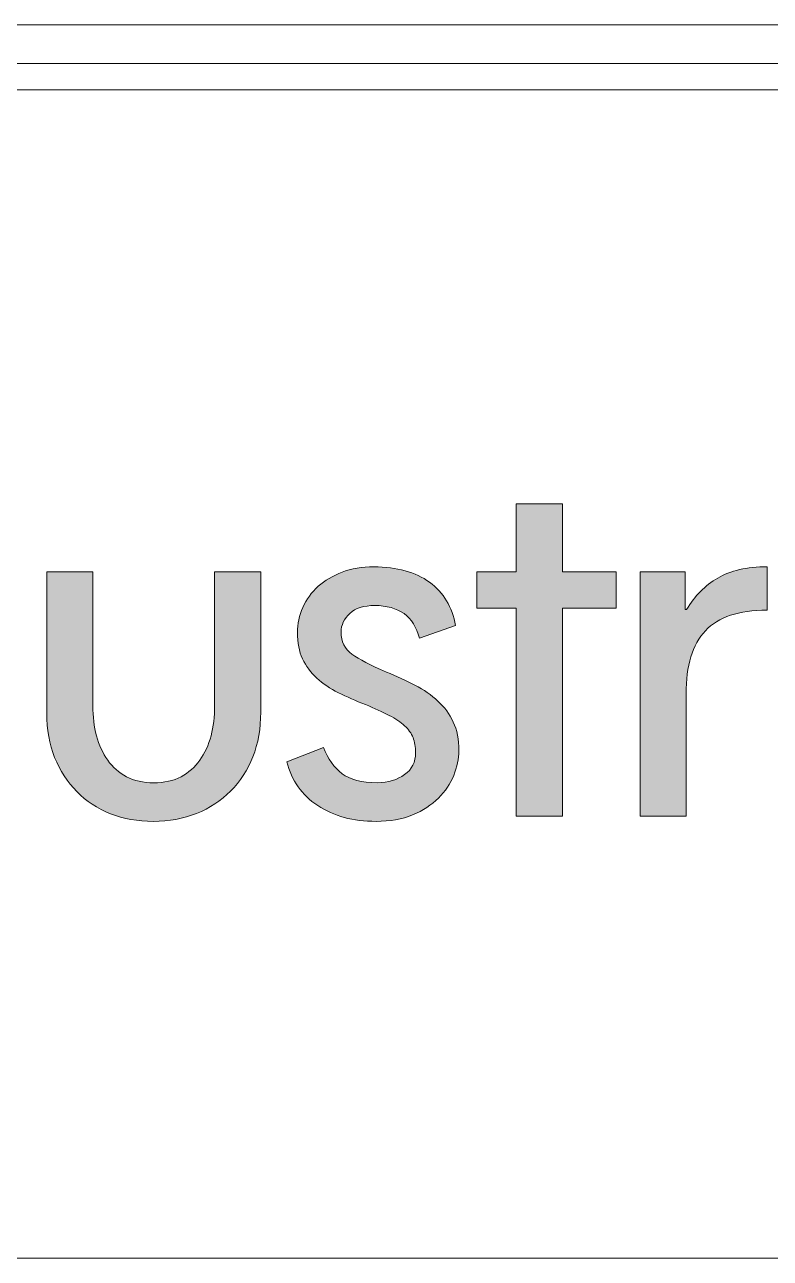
# Model space of a CAD drawing. Header units: millimetres. Extents: x 0 to 60, y -18 to 180.
# Drawn here: x 23.87 to 27.01, y 162.55 to 167.74 of the extents above; entities that cross this region are included whole.
import ezdxf

# ---------------------------------------------------------------- set-up
doc = ezdxf.new("R2010")
doc.units = ezdxf.units.MM
doc.layers.add('Capa 1', color=7, linetype='Continuous')
doc.layers.add('UK-MIANBAN_0', color=7, linetype='Continuous')

msp = doc.modelspace()

# ---------------------------------------------------------------- hatches: boundary and pattern name
at = {"lineweight": 5}
h = msp.add_hatch(color=7, dxfattribs=at)
h.dxf.hatch_style = 1
h.paths.add_polyline_path([(26.1357, 165.2862), (26.3626, 165.2862), (26.3626, 165.4392), (26.1357, 165.4392), (26.1357, 165.7264), (25.9417, 165.7264), (25.9417, 165.4392), (25.7756, 165.4392), (25.7756, 165.2862), (25.9417, 165.2862), (25.9417, 164.4115), (26.1357, 164.4115)])
h = msp.add_hatch(color=7, dxfattribs=at)
h.dxf.hatch_style = 1
edge = h.paths.add_edge_path()
edge.add_spline(control_points=[(25.0212, 165.1845), (25.0212, 165.1415), (25.0281, 165.1046), (25.0423, 165.0741)], knot_values=[11, 11, 11, 11, 12, 12, 12, 12], degree=3, periodic=0)
edge.add_spline(control_points=[(25.0423, 165.0741), (25.0571, 165.0433), (25.0768, 165.0164), (25.1024, 164.9927)], knot_values=[10, 10, 10, 10, 11, 11, 11, 11], degree=3, periodic=0)
edge.add_spline(control_points=[(25.1024, 164.9927), (25.1279, 164.9691), (25.1583, 164.9486), (25.1933, 164.931)], knot_values=[9, 9, 9, 9, 10, 10, 10, 10], degree=3, periodic=0)
edge.add_spline(control_points=[(25.1933, 164.931), (25.2284, 164.9135), (25.2664, 164.8971), (25.3068, 164.8812)], knot_values=[8, 8, 8, 8, 9, 9, 9, 9], degree=3, periodic=0)
edge.add_spline(control_points=[(25.3068, 164.8812), (25.346, 164.8656), (25.3794, 164.8507), (25.4064, 164.8359)], knot_values=[7, 7, 7, 7, 8, 8, 8, 8], degree=3, periodic=0)
edge.add_spline(control_points=[(25.4064, 164.8359), (25.4342, 164.8218), (25.456, 164.8069), (25.4719, 164.7921)], knot_values=[6, 6, 6, 6, 7, 7, 7, 7], degree=3, periodic=0)
edge.add_spline(control_points=[(25.4719, 164.7921), (25.4883, 164.7769), (25.5004, 164.7605), (25.5073, 164.7423)], knot_values=[5, 5, 5, 5, 6, 6, 6, 6], degree=3, periodic=0)
edge.add_spline(control_points=[(25.5073, 164.7423), (25.5146, 164.724), (25.5184, 164.7031), (25.5184, 164.6795)], knot_values=[4, 4, 4, 4, 5, 5, 5, 5], degree=3, periodic=0)
edge.add_spline(control_points=[(25.5184, 164.6795), (25.5184, 164.6391), (25.5027, 164.608), (25.4719, 164.5866)], knot_values=[3, 3, 3, 3, 4, 4, 4, 4], degree=3, periodic=0)
edge.add_spline(control_points=[(25.4719, 164.5866), (25.4418, 164.5653), (25.4031, 164.5538), (25.3558, 164.5523)], knot_values=[2, 2, 2, 2, 3, 3, 3, 3], degree=3, periodic=0)
edge.add_spline(control_points=[(25.3558, 164.5523), (25.2919, 164.5523), (25.2428, 164.5653), (25.2089, 164.5904)], knot_values=[1, 1, 1, 1, 2, 2, 2, 2], degree=3, periodic=0)
edge.add_spline(control_points=[(25.2089, 164.5904), (25.1751, 164.6159), (25.1488, 164.6528), (25.1305, 164.7011)], knot_values=[0, 0, 0, 0, 1, 1, 1, 1], degree=3, periodic=0)
edge.add_spline(control_points=[(25.1305, 164.7011), (25.1305, 164.7011), (24.976, 164.6402), (24.976, 164.6402)], knot_values=[34.00001, 34.00001, 34.00001, 34.00001, 34.99999, 34.99999, 34.99999, 34.99999], degree=3, periodic=0)
edge.add_spline(control_points=[(24.976, 164.6402), (24.9959, 164.5622), (25.0393, 164.5009), (25.1061, 164.4564)], knot_values=[33, 33, 33, 33, 34, 34, 34, 34], degree=3, periodic=0)
edge.add_spline(control_points=[(25.1061, 164.4564), (25.1736, 164.4118), (25.2554, 164.3899), (25.3517, 164.3899)], knot_values=[32, 32, 32, 32, 33, 33, 33, 33], degree=3, periodic=0)
edge.add_spline(control_points=[(25.3517, 164.3899), (25.4106, 164.3899), (25.4616, 164.399), (25.5054, 164.4173)], knot_values=[31, 31, 31, 31, 32, 32, 32, 32], degree=3, periodic=0)
edge.add_spline(control_points=[(25.5054, 164.4173), (25.5491, 164.4355), (25.5853, 164.459), (25.6138, 164.4876)], knot_values=[30, 30, 30, 30, 31, 31, 31, 31], degree=3, periodic=0)
edge.add_spline(control_points=[(25.6138, 164.4876), (25.6428, 164.5166), (25.6645, 164.5486), (25.6786, 164.5836)], knot_values=[29, 29, 29, 29, 30, 30, 30, 30], degree=3, periodic=0)
edge.add_spline(control_points=[(25.6786, 164.5836), (25.6927, 164.619), (25.7003, 164.6535), (25.7003, 164.6874)], knot_values=[28, 28, 28, 28, 29, 29, 29, 29], degree=3, periodic=0)
edge.add_spline(control_points=[(25.7003, 164.6874), (25.7003, 164.7347), (25.6923, 164.7746), (25.6767, 164.8077)], knot_values=[27, 27, 27, 27, 28, 28, 28, 28], degree=3, periodic=0)
edge.add_spline(control_points=[(25.6767, 164.8077), (25.6611, 164.8413), (25.6398, 164.8705), (25.612, 164.896)], knot_values=[26, 26, 26, 26, 27, 27, 27, 27], degree=3, periodic=0)
edge.add_spline(control_points=[(25.612, 164.896), (25.5845, 164.9216), (25.5526, 164.9435), (25.5153, 164.9626)], knot_values=[25, 25, 25, 25, 26, 26, 26, 26], degree=3, periodic=0)
edge.add_spline(control_points=[(25.5153, 164.9626), (25.478, 164.9813), (25.438, 165), (25.395, 165.0182)], knot_values=[24, 24, 24, 24, 25, 25, 25, 25], degree=3, periodic=0)
edge.add_spline(control_points=[(25.395, 165.0182), (25.3284, 165.0464), (25.2801, 165.0719), (25.25, 165.0936)], knot_values=[23, 23, 23, 23, 24, 24, 24, 24], degree=3, periodic=0)
edge.add_spline(control_points=[(25.25, 165.0936), (25.22, 165.1152), (25.2047, 165.146), (25.2047, 165.1864)], knot_values=[22, 22, 22, 22, 23, 23, 23, 23], degree=3, periodic=0)
edge.add_spline(control_points=[(25.2047, 165.1864), (25.2047, 165.2164), (25.217, 165.2424), (25.2412, 165.2648)], knot_values=[21, 21, 21, 21, 22, 22, 22, 22], degree=3, periodic=0)
edge.add_spline(control_points=[(25.2412, 165.2648), (25.2653, 165.2872), (25.3003, 165.2979), (25.346, 165.2979)], knot_values=[20, 20, 20, 20, 21, 21, 21, 21], degree=3, periodic=0)
edge.add_spline(control_points=[(25.346, 165.2979), (25.4479, 165.2979), (25.5104, 165.2526), (25.534, 165.1609)], knot_values=[19, 19, 19, 19, 20, 20, 20, 20], degree=3, periodic=0)
edge.add_spline(control_points=[(25.534, 165.1609), (25.534, 165.1609), (25.6866, 165.2138), (25.6866, 165.2138)], knot_values=[18.00001, 18.00001, 18.00001, 18.00001, 19, 19, 19, 19], degree=3, periodic=0)
edge.add_spline(control_points=[(25.6866, 165.2138), (25.6721, 165.2922), (25.6356, 165.3528), (25.577, 165.3957)], knot_values=[17, 17, 17, 17, 18, 18, 18, 18], degree=3, periodic=0)
edge.add_spline(control_points=[(25.577, 165.3957), (25.5184, 165.4392), (25.44, 165.4605), (25.3421, 165.4605)], knot_values=[16, 16, 16, 16, 17, 17, 17, 17], degree=3, periodic=0)
edge.add_spline(control_points=[(25.3421, 165.4605), (25.2927, 165.4605), (25.2481, 165.4528), (25.2089, 165.4384)], knot_values=[15, 15, 15, 15, 16, 16, 16, 16], degree=3, periodic=0)
edge.add_spline(control_points=[(25.2089, 165.4384), (25.1697, 165.4231), (25.1362, 165.403), (25.108, 165.3787)], knot_values=[14, 14, 14, 14, 15, 15, 15, 15], degree=3, periodic=0)
edge.add_spline(control_points=[(25.108, 165.3787), (25.0803, 165.3535), (25.0586, 165.3242), (25.0434, 165.2899)], knot_values=[13, 13, 13, 13, 14, 14, 14, 14], degree=3, periodic=0)
edge.add_spline(control_points=[(25.0434, 165.2899), (25.0286, 165.2565), (25.0212, 165.221), (25.0212, 165.1845)], knot_values=[12, 12, 12, 12, 13, 13, 13, 13], degree=3, periodic=0)
edge = h.paths.add_edge_path()
edge.add_spline(control_points=[(24.6726, 165.4392), (24.6726, 165.4392), (24.6726, 164.8755), (24.6726, 164.8754)], knot_values=[10.00001, 10.00001, 10.00001, 10.00001, 10.99999, 10.99999, 10.99999, 10.99999], degree=3, periodic=0)
edge.add_spline(control_points=[(24.6726, 164.8754), (24.6726, 164.8309), (24.6677, 164.789), (24.6574, 164.7502)], knot_values=[9, 9, 9, 9, 10, 10, 10, 10], degree=3, periodic=0)
edge.add_spline(control_points=[(24.6574, 164.7502), (24.6467, 164.7106), (24.6312, 164.6767), (24.6102, 164.6474)], knot_values=[8, 8, 8, 8, 9, 9, 9, 9], degree=3, periodic=0)
edge.add_spline(control_points=[(24.6102, 164.6474), (24.5893, 164.6177), (24.5631, 164.5945), (24.5311, 164.5778)], knot_values=[7, 7, 7, 7, 8, 8, 8, 8], degree=3, periodic=0)
edge.add_spline(control_points=[(24.5311, 164.5778), (24.4991, 164.5611), (24.4606, 164.5523), (24.4165, 164.5523)], knot_values=[6, 6, 6, 6, 7, 7, 7, 7], degree=3, periodic=0)
edge.add_spline(control_points=[(24.4165, 164.5523), (24.3724, 164.5523), (24.3339, 164.5611), (24.3019, 164.5778)], knot_values=[5, 5, 5, 5, 6, 6, 6, 6], degree=3, periodic=0)
edge.add_spline(control_points=[(24.3019, 164.5778), (24.27, 164.5945), (24.2433, 164.6177), (24.2228, 164.6474)], knot_values=[4, 4, 4, 4, 5, 5, 5, 5], degree=3, periodic=0)
edge.add_spline(control_points=[(24.2228, 164.6474), (24.2018, 164.6767), (24.1863, 164.7106), (24.1756, 164.7502)], knot_values=[3, 3, 3, 3, 4, 4, 4, 4], degree=3, periodic=0)
edge.add_spline(control_points=[(24.1756, 164.7502), (24.1652, 164.789), (24.1603, 164.8309), (24.1603, 164.8754)], knot_values=[2, 2, 2, 2, 3, 3, 3, 3], degree=3, periodic=0)
edge.add_spline(control_points=[(24.1603, 164.8754), (24.1603, 164.8754), (24.1603, 165.4392), (24.1603, 165.4392), (24.1603, 165.4392), (24.1603, 165.4392), (24.1603, 165.4392)], knot_values=[0.99999, 0.99999, 0.99999, 0.99999, 1.99999, 1.99999, 1.99999, 2, 2, 2, 2], degree=3, periodic=0)
edge.add_spline(control_points=[(24.1603, 165.4392), (24.1603, 165.4392), (23.9663, 165.4392), (23.9663, 165.4392)], knot_values=[0.00001, 0.00001, 0.00001, 0.00001, 0.99999, 0.99999, 0.99999, 0.99999], degree=3, periodic=0)
edge.add_spline(control_points=[(23.9663, 165.4392), (23.9663, 165.4392), (23.9663, 164.8458), (23.9663, 164.8457)], knot_values=[21.00001, 21.00001, 21.00001, 21.00001, 21.99999, 21.99999, 21.99999, 21.99999], degree=3, periodic=0)
edge.add_spline(control_points=[(23.9663, 164.8457), (23.9663, 164.7764), (23.9777, 164.7144), (23.9993, 164.6589)], knot_values=[20, 20, 20, 20, 21, 21, 21, 21], degree=3, periodic=0)
edge.add_spline(control_points=[(23.9993, 164.6589), (24.0218, 164.6033), (24.0526, 164.5554), (24.0926, 164.515)], knot_values=[19, 19, 19, 19, 20, 20, 20, 20], degree=3, periodic=0)
edge.add_spline(control_points=[(24.0926, 164.515), (24.1322, 164.4747), (24.1798, 164.4439), (24.2345, 164.4222)], knot_values=[18, 18, 18, 18, 19, 19, 19, 19], degree=3, periodic=0)
edge.add_spline(control_points=[(24.2345, 164.4222), (24.2894, 164.4008), (24.3491, 164.3899), (24.4146, 164.3899)], knot_values=[17, 17, 17, 17, 18, 18, 18, 18], degree=3, periodic=0)
edge.add_spline(control_points=[(24.4146, 164.3899), (24.4812, 164.3899), (24.5417, 164.4008), (24.5965, 164.4233)], knot_values=[16, 16, 16, 16, 17, 17, 17, 17], degree=3, periodic=0)
edge.add_spline(control_points=[(24.5965, 164.4233), (24.6513, 164.4454), (24.6989, 164.477), (24.7397, 164.517)], knot_values=[15, 15, 15, 15, 16, 16, 16, 16], degree=3, periodic=0)
edge.add_spline(control_points=[(24.7397, 164.517), (24.7799, 164.5573), (24.8112, 164.6057), (24.8333, 164.6618)], knot_values=[14, 14, 14, 14, 15, 15, 15, 15], degree=3, periodic=0)
edge.add_spline(control_points=[(24.8333, 164.6618), (24.8557, 164.718), (24.8667, 164.7806), (24.8667, 164.8499)], knot_values=[13, 13, 13, 13, 14, 14, 14, 14], degree=3, periodic=0)
edge.add_spline(control_points=[(24.8667, 164.8499), (24.8667, 164.8499), (24.8667, 165.4392), (24.8667, 165.4392), (24.8667, 165.4392), (24.8667, 165.4392), (24.8667, 165.4392)], knot_values=[11.99999, 11.99999, 11.99999, 11.99999, 12.99999, 12.99999, 12.99999, 13, 13, 13, 13], degree=3, periodic=0)
edge.add_spline(control_points=[(24.8667, 165.4392), (24.8667, 165.4392), (24.6726, 165.4392), (24.6726, 165.4392)], knot_values=[11.00001, 11.00001, 11.00001, 11.00001, 11.99999, 11.99999, 11.99999, 11.99999], degree=3, periodic=0)
h = msp.add_hatch(color=7, dxfattribs=at)
h.dxf.hatch_style = 1
edge = h.paths.add_edge_path()
edge.add_spline(control_points=[(26.4627, 165.4392), (26.4627, 165.4392), (26.4627, 165.2946), (26.4627, 165.114)], knot_values=[10.624977, 10.624977, 10.624977, 10.624977, 11, 11, 11, 11], degree=3, periodic=0)
edge.add_spline(control_points=[(26.4627, 165.114), (26.4627, 164.9333), (26.4627, 164.7166), (26.4627, 164.5721)], knot_values=[10.249985, 10.249985, 10.249985, 10.249985, 10.624977, 10.624977, 10.624977, 10.624977], degree=3, periodic=0)
edge.add_spline(control_points=[(26.4627, 164.5721), (26.4627, 164.5359), (26.4627, 164.5043), (26.4627, 164.4789)], knot_values=[10.156237, 10.156237, 10.156237, 10.156237, 10.249985, 10.249985, 10.249985, 10.249985], degree=3, periodic=0)
edge.add_spline(control_points=[(26.4627, 164.4789), (26.4627, 164.4535), (26.4627, 164.4343), (26.4627, 164.423)], knot_values=[10.062489, 10.062489, 10.062489, 10.062489, 10.156237, 10.156237, 10.156237, 10.156237], degree=3, periodic=0)
edge.add_spline(control_points=[(26.4627, 164.4115), (26.4627, 164.4115), (26.4627, 164.4115), (26.4627, 164.4115), (26.4627, 164.4115), (26.4627, 164.4115), (26.4627, 164.4115)], knot_values=[9.998037, 9.998037, 9.998037, 9.998037, 10.000468, 10.000468, 10.000468, 10.002431, 10.002431, 10.002431, 10.002431], degree=3, periodic=0)
edge.add_spline(control_points=[(26.466, 164.4115), (26.4673, 164.4115), (26.469, 164.4115), (26.471, 164.4115)], knot_values=[9.874992, 9.874992, 9.874992, 9.874992, 9.921867, 9.921867, 9.921867, 9.921867], degree=3, periodic=0)
edge.add_spline(control_points=[(26.471, 164.4115), (26.4789, 164.4115), (26.492, 164.4115), (26.5076, 164.4115)], knot_values=[9.687496, 9.687496, 9.687496, 9.687496, 9.874992, 9.874992, 9.874992, 9.874992], degree=3, periodic=0)
edge.add_spline(control_points=[(26.5076, 164.4115), (26.5232, 164.4115), (26.5413, 164.4115), (26.5595, 164.4115)], knot_values=[9.5, 9.5, 9.5, 9.5, 9.687496, 9.687496, 9.687496, 9.687496], degree=3, periodic=0)
edge.add_spline(control_points=[(26.5595, 164.4115), (26.5777, 164.4115), (26.5958, 164.4115), (26.6114, 164.4115)], knot_values=[9.312504, 9.312504, 9.312504, 9.312504, 9.5, 9.5, 9.5, 9.5], degree=3, periodic=0)
edge.add_spline(control_points=[(26.6114, 164.4115), (26.627, 164.4115), (26.6401, 164.4115), (26.648, 164.4115)], knot_values=[9.125007, 9.125007, 9.125007, 9.125007, 9.312504, 9.312504, 9.312504, 9.312504], degree=3, periodic=0)
edge.add_spline(control_points=[(26.6563, 164.4115), (26.6564, 164.4115), (26.6564, 164.4115), (26.6564, 164.4115), (26.6564, 164.4115), (26.6564, 164.4115), (26.6564, 164.4115)], knot_values=[8.999033, 8.999033, 8.999033, 8.999033, 9.003926, 9.003926, 9.003926, 9.004893, 9.004893, 9.004893, 9.004893], degree=3, periodic=0)
edge.add_spline(control_points=[(26.6564, 164.4173), (26.6564, 164.4229), (26.6564, 164.4325), (26.6564, 164.4453)], knot_values=[8.843763, 8.843763, 8.843763, 8.843763, 8.937511, 8.937511, 8.937511, 8.937511], degree=3, periodic=0)
edge.add_spline(control_points=[(26.6564, 164.4453), (26.6564, 164.458), (26.6564, 164.4738), (26.6564, 164.4919)], knot_values=[8.750015, 8.750015, 8.750015, 8.750015, 8.843763, 8.843763, 8.843763, 8.843763], degree=3, periodic=0)
edge.add_spline(control_points=[(26.6564, 164.4919), (26.6564, 164.5642), (26.6564, 164.6728), (26.6564, 164.7632)], knot_values=[8.375023, 8.375023, 8.375023, 8.375023, 8.750015, 8.750015, 8.750015, 8.750015], degree=3, periodic=0)
edge.add_spline(control_points=[(26.6564, 164.7632), (26.6564, 164.8537), (26.6564, 164.926), (26.6564, 164.926), (26.6564, 165.0452), (26.6833, 165.1335), (26.7374, 165.1918)], knot_values=[7, 7, 7, 7, 7.375023, 7.375023, 7.375023, 8.375023, 8.375023, 8.375023, 8.375023], degree=3, periodic=0)
edge.add_spline(control_points=[(26.7374, 165.1918), (26.7915, 165.2497), (26.8779, 165.2786), (26.997, 165.2786)], knot_values=[6, 6, 6, 6, 7, 7, 7, 7], degree=3, periodic=0)
edge.add_spline(control_points=[(26.997, 165.2786), (26.997, 165.2786), (26.997, 165.4608), (26.997, 165.4608)], knot_values=[5.00001, 5.00001, 5.00001, 5.00001, 6, 6, 6, 6], degree=3, periodic=0)
edge.add_spline(control_points=[(26.997, 165.4608), (26.9121, 165.4608), (26.8429, 165.4447), (26.7892, 165.4136)], knot_values=[4, 4, 4, 4, 5, 5, 5, 5], degree=3, periodic=0)
edge.add_spline(control_points=[(26.7892, 165.4136), (26.7359, 165.3824), (26.6922, 165.338), (26.6583, 165.2809)], knot_values=[3, 3, 3, 3, 4, 4, 4, 4], degree=3, periodic=0)
edge.add_spline(control_points=[(26.6583, 165.2809), (26.6583, 165.2809), (26.6522, 165.2809), (26.6522, 165.2809), (26.6522, 165.2809), (26.6522, 165.2809), (26.6522, 165.2809)], knot_values=[1.99999, 1.99999, 1.99999, 1.99999, 2.99999, 2.99999, 2.99999, 3, 3, 3, 3], degree=3, periodic=0)
edge.add_spline(control_points=[(26.6522, 165.2809), (26.6522, 165.2809), (26.6522, 165.4392), (26.6522, 165.4392), (26.6522, 165.4392), (26.6522, 165.4392), (26.6522, 165.4392)], knot_values=[0.99999, 0.99999, 0.99999, 0.99999, 1.99998, 1.99998, 1.99998, 1.99999, 1.99999, 1.99999, 1.99999], degree=3, periodic=0)
edge.add_spline(control_points=[(26.6522, 165.4392), (26.6522, 165.4392), (26.4627, 165.4392), (26.4627, 165.4392)], knot_values=[0.00001, 0.00001, 0.00001, 0.00001, 0.99999, 0.99999, 0.99999, 0.99999], degree=3, periodic=0)

# ---------------------------------------------------------------- linework, layer by layer
msp.add_line((47.2585, 167.468), (13.9611, 167.468), dxfattribs=at)
msp.add_line((47.2585, 167.468), (13.9611, 167.468), dxfattribs=at)
at = {"color": 255, "lineweight": 5}
msp.add_line((47.2585, 167.468), (13.9611, 167.468), dxfattribs=at)
at = {"layer": 'Capa 1', "color": 7, "lineweight": 5}
msp.add_lwpolyline([(25.7756, 165.4392), (25.9417, 165.4392), (25.9417, 165.7264), (26.1357, 165.7264), (26.1357, 165.4392), (26.3626, 165.4392), (26.3626, 165.2862), (26.1357, 165.2862), (26.1357, 164.4115), (25.9417, 164.4115), (25.9417, 165.2862), (25.7756, 165.2862), (25.7756, 165.4392)], dxfattribs=at)
for points, knots in [([(25.1305, 164.7011), (25.1488, 164.6528), (25.1751, 164.6159), (25.2089, 164.5904), (25.2428, 164.5653), (25.2919, 164.5523), (25.3558, 164.5523), (25.4031, 164.5538), (25.4418, 164.5653), (25.4719, 164.5866), (25.5027, 164.608), (25.5184, 164.6391), (25.5184, 164.6795), (25.5184, 164.7031), (25.5146, 164.724), (25.5073, 164.7423), (25.5004, 164.7605), (25.4883, 164.7769), (25.4719, 164.7921), (25.456, 164.8069), (25.4342, 164.8218), (25.4064, 164.8359), (25.3794, 164.8507), (25.346, 164.8656), (25.3068, 164.8812), (25.2664, 164.8971), (25.2284, 164.9135), (25.1933, 164.931), (25.1583, 164.9486), (25.1279, 164.9691), (25.1024, 164.9927), (25.0768, 165.0164), (25.0571, 165.0433), (25.0423, 165.0741), (25.0281, 165.1046), (25.0212, 165.1415), (25.0212, 165.1845), (25.0212, 165.221), (25.0286, 165.2565), (25.0434, 165.2899), (25.0586, 165.3242), (25.0803, 165.3535), (25.108, 165.3787), (25.1362, 165.403), (25.1697, 165.4231), (25.2089, 165.4384), (25.2481, 165.4528), (25.2927, 165.4605), (25.3421, 165.4605), (25.44, 165.4605), (25.5184, 165.4392), (25.577, 165.3957), (25.6356, 165.3528), (25.6721, 165.2922), (25.6866, 165.2138), (25.6866, 165.2138), (25.534, 165.1609), (25.534, 165.1609), (25.5104, 165.2526), (25.4479, 165.2979), (25.346, 165.2979), (25.3003, 165.2979), (25.2653, 165.2872), (25.2412, 165.2648), (25.217, 165.2424), (25.2047, 165.2164), (25.2047, 165.1864), (25.2047, 165.146), (25.22, 165.1152), (25.25, 165.0936), (25.2801, 165.0719), (25.3284, 165.0464), (25.395, 165.0182), (25.438, 165), (25.478, 164.9813), (25.5153, 164.9626), (25.5526, 164.9435), (25.5845, 164.9216), (25.612, 164.896), (25.6398, 164.8705), (25.6611, 164.8413), (25.6767, 164.8077), (25.6923, 164.7746), (25.7003, 164.7347), (25.7003, 164.6874), (25.7003, 164.6535), (25.6927, 164.619), (25.6786, 164.5836), (25.6645, 164.5486), (25.6428, 164.5166), (25.6138, 164.4876), (25.5853, 164.459), (25.5491, 164.4355), (25.5054, 164.4173), (25.4616, 164.399), (25.4106, 164.3899), (25.3517, 164.3899), (25.2554, 164.3899), (25.1736, 164.4118), (25.1061, 164.4564), (25.0393, 164.5009), (24.9959, 164.5622), (24.976, 164.6402), (24.976, 164.6402), (25.1305, 164.7011), (25.1305, 164.7011)], [0, 0, 0, 0, 1, 1, 1, 2, 2, 2, 3, 3, 3, 4, 4, 4, 5, 5, 5, 6, 6, 6, 7, 7, 7, 8, 8, 8, 9, 9, 9, 10, 10, 10, 11, 11, 11, 12, 12, 12, 13, 13, 13, 14, 14, 14, 15, 15, 15, 16, 16, 16, 17, 17, 17, 18, 18, 18, 19, 19, 19, 20, 20, 20, 21, 21, 21, 22, 22, 22, 23, 23, 23, 24, 24, 24, 25, 25, 25, 26, 26, 26, 27, 27, 27, 28, 28, 28, 29, 29, 29, 30, 30, 30, 31, 31, 31, 32, 32, 32, 33, 33, 33, 34, 34, 34, 35, 35, 35, 35]), ([(26.4627, 165.4392), (26.4627, 165.4392), (26.6522, 165.4392), (26.6522, 165.4392), (26.6522, 165.4392), (26.6522, 165.2809), (26.6522, 165.2809), (26.6522, 165.2809), (26.6583, 165.2809), (26.6583, 165.2809), (26.6922, 165.338), (26.7359, 165.3824), (26.7892, 165.4136), (26.8429, 165.4447), (26.9121, 165.4608), (26.997, 165.4608), (26.997, 165.4608), (26.997, 165.2786), (26.997, 165.2786), (26.8779, 165.2786), (26.7915, 165.2497), (26.7374, 165.1918), (26.6833, 165.1335), (26.6564, 165.0452), (26.6564, 164.926), (26.6564, 164.926), (26.6564, 164.4115), (26.6564, 164.4115), (26.6564, 164.4115), (26.4627, 164.4115), (26.4627, 164.4115), (26.4627, 164.4115), (26.4627, 165.4392), (26.4627, 165.4392)], [0, 0, 0, 0, 1, 1, 1, 2, 2, 2, 3, 3, 3, 4, 4, 4, 5, 5, 5, 6, 6, 6, 7, 7, 7, 8, 8, 8, 9, 9, 9, 10, 10, 10, 11, 11, 11, 11]), ([(23.9663, 165.4392), (23.9663, 165.4392), (24.1603, 165.4392), (24.1603, 165.4392), (24.1603, 165.4392), (24.1603, 164.8754), (24.1603, 164.8754), (24.1603, 164.8309), (24.1652, 164.789), (24.1756, 164.7502), (24.1863, 164.7106), (24.2018, 164.6767), (24.2228, 164.6474), (24.2433, 164.6177), (24.27, 164.5945), (24.3019, 164.5778), (24.3339, 164.5611), (24.3724, 164.5523), (24.4165, 164.5523), (24.4606, 164.5523), (24.4991, 164.5611), (24.5311, 164.5778), (24.5631, 164.5945), (24.5893, 164.6177), (24.6102, 164.6474), (24.6312, 164.6767), (24.6467, 164.7106), (24.6574, 164.7502), (24.6677, 164.789), (24.6726, 164.8309), (24.6726, 164.8754), (24.6726, 164.8754), (24.6726, 165.4392), (24.6726, 165.4392), (24.6726, 165.4392), (24.8667, 165.4392), (24.8667, 165.4392), (24.8667, 165.4392), (24.8667, 164.8499), (24.8667, 164.8499), (24.8667, 164.7806), (24.8557, 164.718), (24.8333, 164.6618), (24.8112, 164.6057), (24.7799, 164.5573), (24.7397, 164.517), (24.6989, 164.477), (24.6513, 164.4454), (24.5965, 164.4233), (24.5417, 164.4008), (24.4812, 164.3899), (24.4146, 164.3899), (24.3491, 164.3899), (24.2894, 164.4008), (24.2345, 164.4222), (24.1798, 164.4439), (24.1322, 164.4747), (24.0926, 164.515), (24.0526, 164.5554), (24.0218, 164.6033), (23.9993, 164.6589), (23.9777, 164.7144), (23.9663, 164.7764), (23.9663, 164.8457), (23.9663, 164.8457), (23.9663, 165.4392), (23.9663, 165.4392)], [0, 0, 0, 0, 1, 1, 1, 2, 2, 2, 3, 3, 3, 4, 4, 4, 5, 5, 5, 6, 6, 6, 7, 7, 7, 8, 8, 8, 9, 9, 9, 10, 10, 10, 11, 11, 11, 12, 12, 12, 13, 13, 13, 14, 14, 14, 15, 15, 15, 16, 16, 16, 17, 17, 17, 18, 18, 18, 19, 19, 19, 20, 20, 20, 21, 21, 21, 22, 22, 22, 22])]:
    msp.add_open_spline(points, degree=3, knots=knots, dxfattribs=at)
at = {"layer": 'UK-MIANBAN_0', "color": 7, "linetype": 'Continuous', "lineweight": 5}
for p, q in [((47.5866, 167.7414), (13.9611, 167.7414)), ((47.5866, 167.5774), (13.9611, 167.5774)), ((32.6866, 162.5518), (15.956, 162.5518))]:
    msp.add_line(p, q, dxfattribs=at)

doc.saveas('drawing.dxf')
